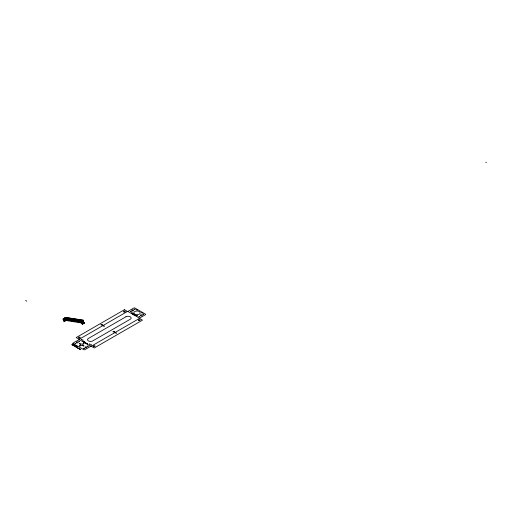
<?xml version="1.0" encoding="UTF-8"?>
<svg xmlns="http://www.w3.org/2000/svg" width="512" height="512" viewBox="0 0 512 512"><rect width="100%" height="100%" fill="white"/><g stroke="black" fill="none" stroke-linecap="round" stroke-linejoin="round"><path stroke-width="0.77" d="M63.68 319.84L63.878 320.25M76.339 347.104L76.57 347.232M84.582 342.182L84.902 342.278L84.57 342.419C84.192 341.632 83.501 342.144 84.57 342.086M133.242 314.093L133.562 314.182L133.229 314.323C132.806 313.574 132.211 314.003 133.229 313.99M80.269 349.229L80.672 349.293L79.994 349.389M74.419 345.901L74.272 345.798M79.29 348.736L79.091 348.717M79.616 348.928L79.418 348.909M66.662 319.174L81.062 321.306L82.099 321.978L67.174 319.891A1.722 0.992 0 0 1 66.797 319.667L66.598 319.245L67.085 319.091L81.581 321.395A1.722 0.992 0 0 1 81.958 321.619L82.022 322.157M75.469 346.752L75.802 346.547M83.981 323.078L83.462 323.11M65.542 317.875L66.048 317.811L65.568 317.933M66.758 320.499L67.04 320.57M82.349 320.538L82.752 320.378L82.387 320.486M75.078 346.522L75.898 346.912M75.142 346.586C75.424 345.728 74.24 346.413 75.136 346.477M64.787 317.933L66.074 320.576L66.81 320.077L84.736 322.848M63.987 319.501L63.923 319.565A1.677 0.966 0 0 0 63.776 319.859L63.77 320.006M72.723 343.987L72.723 344.371L73.229 344.173M82.854 323.411L82.822 323.706M75.814 346.746L75.904 346.982M64.134 321.485L66.054 320.512M81.536 322.995L82.189 324.282L83.859 323.36M82.842 320.819L83.712 322.694L82.765 320.781L64.762 318.003L62.893 319.078L63.994 321.459M65.594 317.453L64.864 317.946L82.79 320.717L83.546 320.282L65.594 317.453L83.546 320.282M65.99 320.506L83.942 323.366M81.619 321.491L81.126 322.112M84.768 322.906L82.304 324.256M101.44 324.397L100.858 324.416L101.229 324.525M101.523 324.448L101.203 324.685M79.2 339.29L127.424 311.443M72.89 344.467L73.306 344.224M72.966 344.512L73.389 344.269M72.518 345.069C72.077 344.742 73.427 344.691 72.429 344.934M73.382 345.216L72.819 345.171L73.549 345.267M131.738 313.504L132.154 313.427L131.782 313.581M75.2 346.624L75.693 346.566M76.307 346.048C75.181 346.227 76.627 345.818 76.646 346.637M76.422 346.176L76.122 346.33M76.486 346.547L76.742 346.349L76.269 346.246M76.563 346.586L77.261 346.694L76.87 346.413M84.614 342.112L84.294 342.349M133.274 314.016L132.954 314.259M77.478 347.936L77.619 347.533L77.638 348.032M77.562 347.981L77.978 347.738M86.336 343.104L86.182 343.251M135.296 315.61L135.539 315.418M113.491 331.36L112.915 331.373L113.28 331.482M113.574 331.405L113.254 331.648M91.251 346.246L139.475 318.406M64.813 320.55L64.666 320.896M78.778 348.506L78.816 348.71M64.102 319.328L64.87 319.75A1.677 0.966 0 0 1 64.717 320.045L63.68 320.058M78.029 348.186L77.99 348.115M83.872 323.066L83.77 323.155M64.186 319.29L64.576 319.258M63.834 319.053L63.968 318.701M82.624 320.518L82.272 320.467M86.88 343.514L86.637 343.706M103.654 325.786L103.616 325.811M115.712 332.742L115.667 332.768M64.154 321.446L65.811 320.563L64.55 318.054M101.446 324.653L101.389 324.371M113.408 331.558L113.792 331.59L113.446 331.328M83.155 341.645L83.437 341.485M80.486 349.67L80.736 349.523M485.779 162.195L486.4 162.554M134.842 315.162L135.226 315.155L134.899 315.194M127.859 311.443L139.475 318.15M103.219 325.427L103.059 325.574M115.27 332.384L115.117 332.531M101.35 324.602L101.619 324.55M25.6 300.474L26.752 301.139M79.2 339.539L90.816 346.246M72.397 344.179L72.736 343.891L73.472 344.32L72.806 344.416M78.963 348.307L78.624 348.595M80.781 349.434L80.608 349.53M74.202 345.709L73.664 345.734L74.202 345.709M74.298 345.229L75.066 345.414L74.304 345.21M74.317 344.838L73.715 344.909L74.317 344.838M78.598 348.403L78.253 348.326L78.598 348.403M83.962 341.754L83.443 341.843L83.962 341.754M132.621 313.664L132.109 313.747L132.621 313.664M82.573 340.128L83.11 340.147L82.573 340.128M75.834 345.722L75.2 345.798L75.834 345.722M83.904 341.76L83.507 341.811L83.904 341.76M132.563 313.67L132.166 313.715L132.563 313.67M135.693 315.75L135.693 315.75M85.421 342.598L84.941 342.707L85.421 342.598M102.298 324.915L101.869 325.082L102.298 324.915M114.349 331.872L113.875 331.981L114.349 331.872M134.08 314.502L133.6 314.611L134.08 314.502M75.021 343.418L75.84 343.475L75.021 343.418M78.88 341.19L79.699 341.248L78.88 341.19M79.418 343.725L80.237 343.789L79.418 343.725M79.315 345.882L80.134 345.946L79.315 345.882M83.174 343.654L83.994 343.718L83.174 343.654M83.059 345.83L83.878 345.888L83.059 345.83M83.597 348.365L84.416 348.429L83.597 348.365M87.45 346.138L88.269 346.202L87.45 346.138M89.485 344.102L90.022 344.147L89.51 344.064M90.771 344.845L91.309 344.89L90.771 344.845M130.419 311.43L131.238 311.494L130.419 311.43M131.68 312.806L132.307 312.851L131.712 312.762M134.278 309.203L135.098 309.267L134.278 309.203M136.73 309.894L137.357 309.939L136.73 309.894M141.779 312.806L142.4 312.851L141.779 312.806M142.848 314.15L143.667 314.214L142.848 314.15M136.73 315.718L137.357 315.77L136.73 315.718M72.038 344.442L72.051 344.8L72.038 344.442M81.293 339.366L81.824 339.418L81.293 339.366M73.197 344.576L73.837 344.525L73.235 344.531M132.23 313.453L131.648 313.504L132.23 313.453M139.002 316.365L139.808 316.461L139.002 316.365M77.018 347.347L76.48 347.36L77.018 347.347M74.093 345.126L74.547 344.947L74.106 345.114M77.05 347.648L77.504 347.475L77.05 347.648M79.597 349.12L80.051 348.947L79.616 349.107M87.443 343.77L86.963 343.853L87.443 343.77M104.32 326.086L103.846 326.17L104.32 326.086M116.378 333.05L115.955 333.158L116.378 333.05M136.102 315.68L136.045 315.68M85.702 342.79L85.242 342.861L85.645 342.784M102.586 325.114L102.118 325.178L102.528 325.101M114.637 332.07L114.176 332.141L114.637 332.07M134.368 314.701L133.946 314.842L134.368 314.701M134.061 314.688L134.061 314.688M114.336 332.058L114.336 332.058M73.67 345.606L73.971 345.434L73.67 345.606M124.429 309.715L76.205 337.562L79.418 339.411L73.261 342.97A0.755 0.435 0 0 0 73.261 343.59L83.802 349.677A0.755 0.435 0 0 0 84.877 349.677L91.034 346.118L94.246 347.974L142.47 320.134L139.258 318.278L145.414 314.72A0.755 0.435 0 0 0 145.414 314.106L134.874 308.019A0.755 0.435 0 0 0 133.798 308.019L127.642 311.571L124.429 309.715M75.322 345.382L74.899 345.626L75.322 345.382M125.946 316.781L88.442 338.438A3.034 1.747 0 0 0 88.442 340.909A3.034 1.747 0 0 0 92.73 340.909L130.234 319.258A3.034 1.747 0 0 0 130.234 316.781A3.034 1.747 0 0 0 125.946 316.781M132.09 310.765A0.941 0.544 0 0 0 133.658 310.522A0.941 0.544 0 0 0 132.506 309.856A0.941 0.544 0 0 0 132.09 310.765M140.659 315.712A0.941 0.544 0 0 0 142.234 315.469A0.941 0.544 0 0 0 141.082 314.803A0.941 0.544 0 0 0 140.659 315.712M85.261 347.699A0.941 0.544 0 0 0 86.835 347.456A0.941 0.544 0 0 0 85.683 346.79A0.941 0.544 0 0 0 85.261 347.699M134.784 314.157A3.181 1.837 0 0 0 140.109 313.331A3.181 1.837 0 0 0 136.211 311.078A3.181 1.837 0 0 0 134.784 314.157M80.621 345.427A1.44 0.832 0 0 0 83.027 345.056A1.44 0.832 0 0 0 81.267 344.038A1.44 0.832 0 0 0 80.621 345.427M138.842 320.55A0.832 0.48 0 0 0 140.09 320.134A0.832 0.48 0 0 0 138.842 319.718A0.832 0.48 0 0 0 138.842 320.55M124.013 311.994A0.832 0.48 0 0 0 125.261 311.571A0.832 0.48 0 0 0 124.013 311.155A0.832 0.48 0 0 0 124.013 311.994M79.002 337.978A0.832 0.48 0 0 0 80.256 337.562A0.832 0.48 0 0 0 79.002 337.139A0.832 0.48 0 0 0 79.002 337.978M93.83 346.534A0.832 0.48 0 0 0 95.085 346.118A0.832 0.48 0 0 0 93.83 345.702A0.832 0.48 0 0 0 93.83 346.534M76.691 342.746A0.941 0.544 0 0 0 78.259 342.502A0.941 0.544 0 0 0 77.107 341.837A0.941 0.544 0 0 0 76.691 342.746"/></g></svg>
